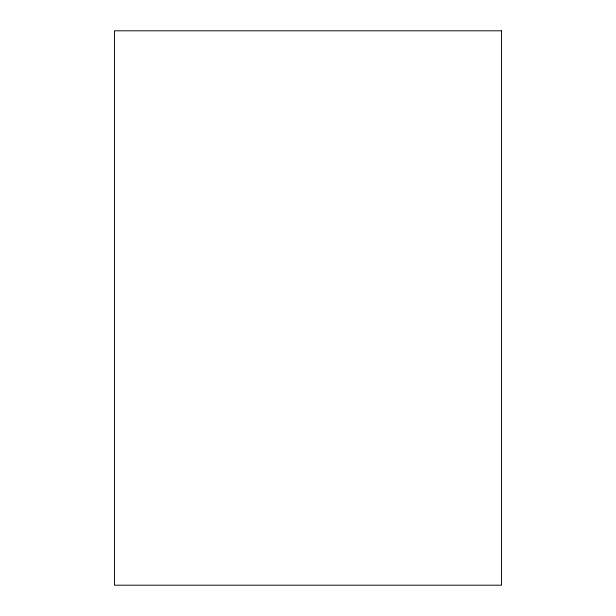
<?xml version="1.0" encoding="UTF-8"?>
<svg xmlns="http://www.w3.org/2000/svg" width="616" height="616" viewBox="0 0 616 616"><rect width="100%" height="100%" fill="white"/><g stroke="black" fill="none" stroke-linecap="round" stroke-linejoin="round"><path stroke-width="0.92" d="M501.555 30.8L114.445 30.8L114.445 585.2L501.555 585.2L501.555 30.8"/></g></svg>
